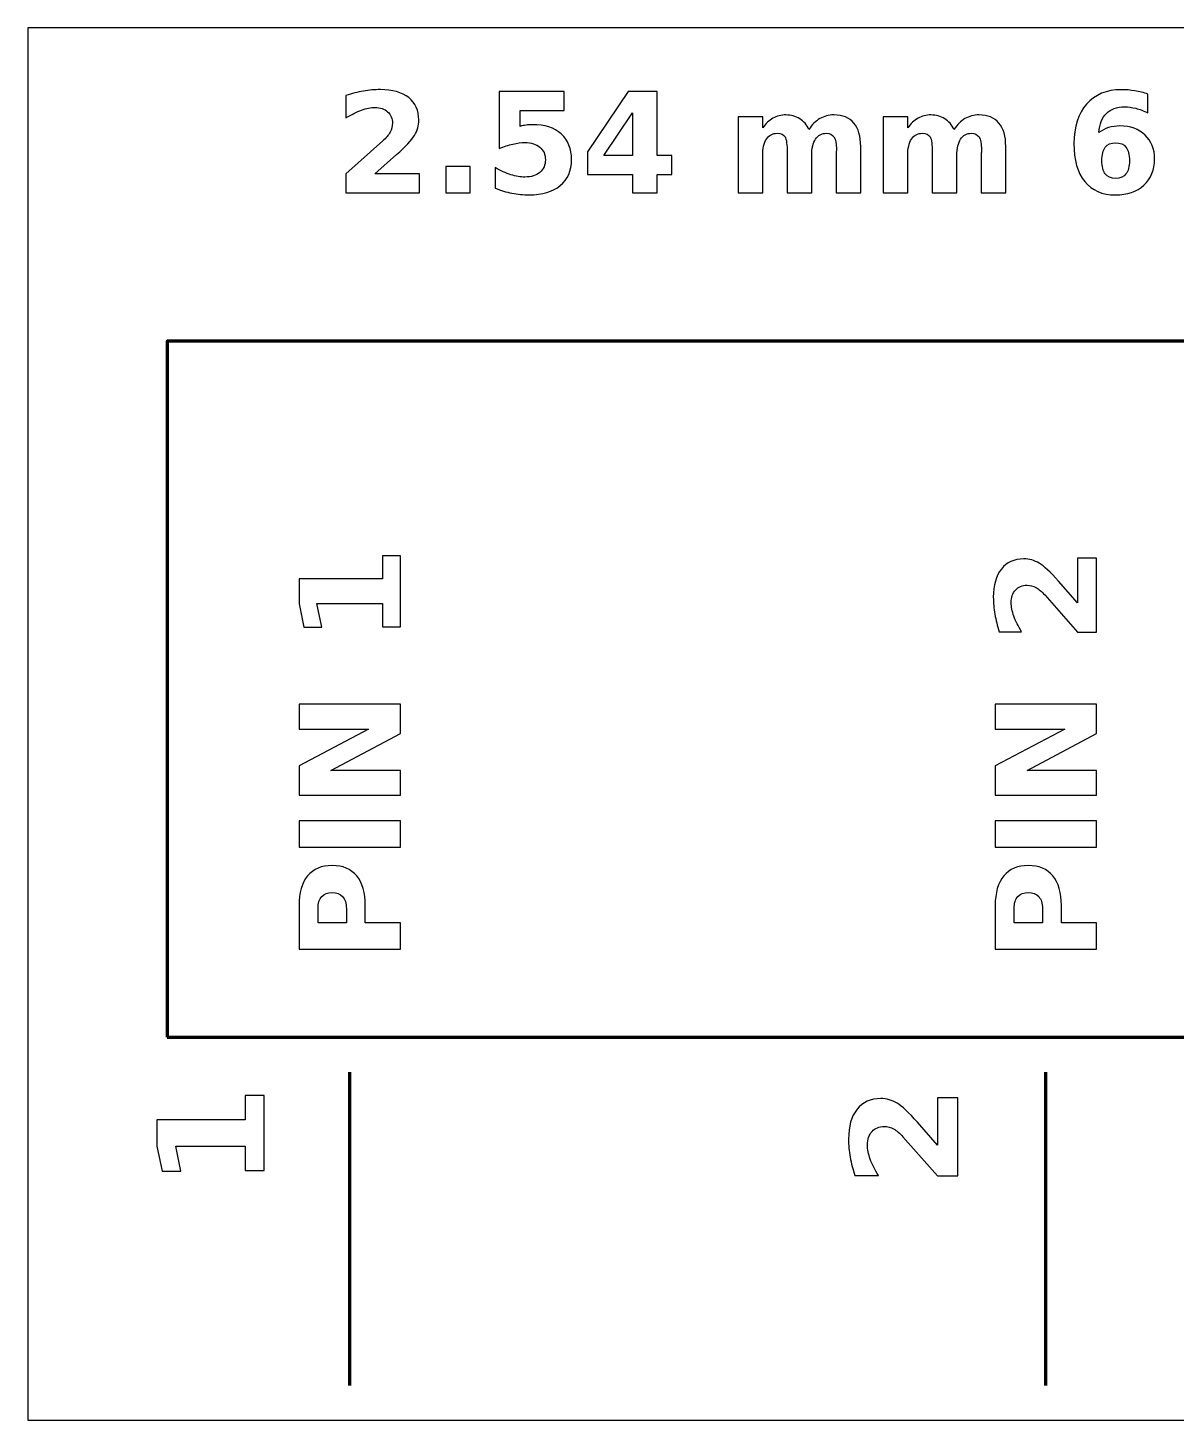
# Model space of a CAD drawing. Header units: centimetres. Extents: x -10.96 to -4.96, y -15.85 to -13.85.
# Drawn here: x -10.963 to -9.313, y -15.85 to -13.85 of the extents above; entities that cross this region are included whole.
import ezdxf

# ---------------------------------------------------------------- set-up
doc = ezdxf.new("R2010")
doc.units = ezdxf.units.CM
doc.header["$MEASUREMENT"] = 0
doc.layers.add('Layer 1', color=7, linetype='Continuous')

msp = doc.modelspace()

# ---------------------------------------------------------------- linework, layer by layer
at = {"layer": 'Layer 1', "color": 7}
msp.add_open_spline([(-10.9625, -13.85), (-10.9625, -13.85), (-4.9625, -13.85), (-4.9625, -13.85), (-4.9625, -13.85), (-4.9625, -13.85), (-4.9625, -15.85), (-4.9625, -15.85), (-4.9625, -15.85), (-4.9625, -15.85), (-10.9625, -15.85), (-10.9625, -15.85), (-10.9625, -15.85), (-10.9625, -15.85), (-10.9625, -13.85), (-10.9625, -13.85)], degree=3, knots=[0, 0, 0, 0, 0.25, 0.25, 0.25, 0.25, 0.5, 0.5, 0.5, 0.5, 0.75, 0.75, 0.75, 0.75, 1, 1, 1, 1], dxfattribs=at)
at = {"layer": 'Layer 1', "color": 250}
for points, knots in [([(-10.46412, -14.05948), (-10.46412, -14.05948), (-10.39995, -14.05948), (-10.39995, -14.05948), (-10.39995, -14.05948), (-10.39995, -14.05948), (-10.39995, -14.08711), (-10.39995, -14.08711), (-10.39995, -14.08711), (-10.39995, -14.08711), (-10.50592, -14.08711), (-10.50592, -14.08711), (-10.50592, -14.08711), (-10.50592, -14.08711), (-10.50592, -14.05948), (-10.50592, -14.05948), (-10.50592, -14.05948), (-10.50592, -14.05948), (-10.45268, -14.01251), (-10.45268, -14.01251), (-10.45268, -14.01251), (-10.44792, -14.00821), (-10.44442, -14.00401), (-10.44215, -13.99991), (-10.44215, -13.99991), (-10.43985, -13.99581), (-10.43872, -13.99154), (-10.43872, -13.98711), (-10.43872, -13.98711), (-10.43872, -13.98028), (-10.44102, -13.97478), (-10.44562, -13.97061), (-10.44562, -13.97061), (-10.45018, -13.96644), (-10.45628, -13.96438), (-10.46392, -13.96438), (-10.46392, -13.96438), (-10.46978, -13.96438), (-10.47618, -13.96564), (-10.48315, -13.96814), (-10.48315, -13.96814), (-10.49012, -13.97064), (-10.49758, -13.97438), (-10.50552, -13.97931), (-10.50552, -13.97931), (-10.50552, -13.97931), (-10.50552, -13.94728), (-10.50552, -13.94728), (-10.50552, -13.94728), (-10.49705, -13.94448), (-10.48868, -13.94234), (-10.48042, -13.94088), (-10.48042, -13.94088), (-10.47215, -13.93941), (-10.46405, -13.93868), (-10.45608, -13.93868), (-10.45608, -13.93868), (-10.43865, -13.93868), (-10.42508, -13.94251), (-10.41542, -13.95021), (-10.41542, -13.95021), (-10.40575, -13.95788), (-10.40092, -13.96858), (-10.40092, -13.98234), (-10.40092, -13.98234), (-10.40092, -13.99028), (-10.40298, -13.99768), (-10.40708, -14.00454), (-10.40708, -14.00454), (-10.41118, -14.01141), (-10.41982, -14.02061), (-10.43295, -14.03214), (-10.43295, -14.03214), (-10.43295, -14.03214), (-10.46412, -14.05948), (-10.46412, -14.05948)], [0, 0, 0, 0, 0.0526316, 0.0526316, 0.0526316, 0.0526316, 0.1052632, 0.1052632, 0.1052632, 0.1052632, 0.1578947, 0.1578947, 0.1578947, 0.1578947, 0.2105263, 0.2105263, 0.2105263, 0.2105263, 0.2631579, 0.2631579, 0.2631579, 0.2631579, 0.3157895, 0.3157895, 0.3157895, 0.3157895, 0.3684211, 0.3684211, 0.3684211, 0.3684211, 0.4210526, 0.4210526, 0.4210526, 0.4210526, 0.4736842, 0.4736842, 0.4736842, 0.4736842, 0.5263158, 0.5263158, 0.5263158, 0.5263158, 0.5789474, 0.5789474, 0.5789474, 0.5789474, 0.6315789, 0.6315789, 0.6315789, 0.6315789, 0.6842105, 0.6842105, 0.6842105, 0.6842105, 0.7368421, 0.7368421, 0.7368421, 0.7368421, 0.7894737, 0.7894737, 0.7894737, 0.7894737, 0.8421053, 0.8421053, 0.8421053, 0.8421053, 0.8947368, 0.8947368, 0.8947368, 0.8947368, 0.9473684, 0.9473684, 0.9473684, 0.9473684, 1, 1, 1, 1]), ([(-9.35338, -13.94511), (-9.35338, -13.94511), (-9.35338, -13.97208), (-9.35338, -13.97208), (-9.35338, -13.97208), (-9.35958, -13.96914), (-9.36538, -13.96698), (-9.37084, -13.96558), (-9.37084, -13.96558), (-9.37631, -13.96418), (-9.38168, -13.96348), (-9.38688, -13.96348), (-9.38688, -13.96348), (-9.39808, -13.96348), (-9.40678, -13.96658), (-9.41304, -13.97281), (-9.41304, -13.97281), (-9.41928, -13.97901), (-9.42294, -13.98824), (-9.42398, -14.00048), (-9.42398, -14.00048), (-9.41968, -13.99731), (-9.41501, -13.99491), (-9.41001, -13.99331), (-9.41001, -13.99331), (-9.40501, -13.99171), (-9.39954, -13.99091), (-9.39361, -13.99091), (-9.39361, -13.99091), (-9.37871, -13.99091), (-9.36668, -13.99528), (-9.35754, -14.00401), (-9.35754, -14.00401), (-9.34838, -14.01271), (-9.34381, -14.02414), (-9.34381, -14.03828), (-9.34381, -14.03828), (-9.34381, -14.05391), (-9.34891, -14.06641), (-9.35914, -14.07584), (-9.35914, -14.07584), (-9.36934, -14.08524), (-9.38308, -14.08994), (-9.40024, -14.08994), (-9.40024, -14.08994), (-9.41918, -14.08994), (-9.43384, -14.08354), (-9.44424, -14.07074), (-9.44424, -14.07074), (-9.45461, -14.05798), (-9.45981, -14.03981), (-9.45981, -14.01631), (-9.45981, -14.01631), (-9.45981, -13.99224), (-9.45374, -13.97331), (-9.44161, -13.95954), (-9.44161, -13.95954), (-9.42944, -13.94578), (-9.41281, -13.93888), (-9.39164, -13.93888), (-9.39164, -13.93888), (-9.38494, -13.93888), (-9.37844, -13.93941), (-9.37211, -13.94044), (-9.37211, -13.94044), (-9.36581, -13.94148), (-9.35958, -13.94304), (-9.35338, -13.94511)], [0, 0, 0, 0, 0.0588235, 0.0588235, 0.0588235, 0.0588235, 0.1176471, 0.1176471, 0.1176471, 0.1176471, 0.1764706, 0.1764706, 0.1764706, 0.1764706, 0.2352941, 0.2352941, 0.2352941, 0.2352941, 0.2941176, 0.2941176, 0.2941176, 0.2941176, 0.3529412, 0.3529412, 0.3529412, 0.3529412, 0.4117647, 0.4117647, 0.4117647, 0.4117647, 0.4705882, 0.4705882, 0.4705882, 0.4705882, 0.5294118, 0.5294118, 0.5294118, 0.5294118, 0.5882353, 0.5882353, 0.5882353, 0.5882353, 0.6470588, 0.6470588, 0.6470588, 0.6470588, 0.7058824, 0.7058824, 0.7058824, 0.7058824, 0.7647059, 0.7647059, 0.7647059, 0.7647059, 0.8235294, 0.8235294, 0.8235294, 0.8235294, 0.8823529, 0.8823529, 0.8823529, 0.8823529, 0.9411765, 0.9411765, 0.9411765, 0.9411765, 1, 1, 1, 1]), ([(-10.28541, -13.94131), (-10.28541, -13.94131), (-10.19194, -13.94131), (-10.19194, -13.94131), (-10.19194, -13.94131), (-10.19194, -13.94131), (-10.19194, -13.96894), (-10.19194, -13.96894), (-10.19194, -13.96894), (-10.19194, -13.96894), (-10.25544, -13.96894), (-10.25544, -13.96894), (-10.25544, -13.96894), (-10.25544, -13.96894), (-10.25544, -13.99151), (-10.25544, -13.99151), (-10.25544, -13.99151), (-10.25258, -13.99074), (-10.24971, -13.99014), (-10.24681, -13.98971), (-10.24681, -13.98971), (-10.24391, -13.98928), (-10.24088, -13.98908), (-10.23778, -13.98908), (-10.23778, -13.98908), (-10.21998, -13.98908), (-10.20614, -13.99351), (-10.19624, -14.00241), (-10.19624, -14.00241), (-10.18634, -14.01128), (-10.18141, -14.02368), (-10.18141, -14.03954), (-10.18141, -14.03954), (-10.18141, -14.05531), (-10.18681, -14.06764), (-10.19758, -14.07658), (-10.19758, -14.07658), (-10.20834, -14.08548), (-10.22331, -14.08994), (-10.24244, -14.08994), (-10.24244, -14.08994), (-10.25071, -14.08994), (-10.25891, -14.08914), (-10.26701, -14.08754), (-10.26701, -14.08754), (-10.27511, -14.08594), (-10.28318, -14.08354), (-10.29118, -14.08028), (-10.29118, -14.08028), (-10.29118, -14.08028), (-10.29118, -14.05068), (-10.29118, -14.05068), (-10.29118, -14.05068), (-10.28324, -14.05524), (-10.27571, -14.05864), (-10.26858, -14.06091), (-10.26858, -14.06091), (-10.26144, -14.06321), (-10.25471, -14.06434), (-10.24841, -14.06434), (-10.24841, -14.06434), (-10.23928, -14.06434), (-10.23211, -14.06211), (-10.22688, -14.05764), (-10.22688, -14.05764), (-10.22164, -14.05321), (-10.21901, -14.04718), (-10.21901, -14.03954), (-10.21901, -14.03954), (-10.21901, -14.03188), (-10.22164, -14.02584), (-10.22688, -14.02141), (-10.22688, -14.02141), (-10.23211, -14.01698), (-10.23928, -14.01478), (-10.24841, -14.01478), (-10.24841, -14.01478), (-10.25381, -14.01478), (-10.25958, -14.01548), (-10.26568, -14.01688), (-10.26568, -14.01688), (-10.27181, -14.01828), (-10.27838, -14.02044), (-10.28541, -14.02338), (-10.28541, -14.02338), (-10.28541, -14.02338), (-10.28541, -13.94131), (-10.28541, -13.94131)], [0, 0, 0, 0, 0.0454545, 0.0454545, 0.0454545, 0.0454545, 0.0909091, 0.0909091, 0.0909091, 0.0909091, 0.1363636, 0.1363636, 0.1363636, 0.1363636, 0.1818182, 0.1818182, 0.1818182, 0.1818182, 0.2272727, 0.2272727, 0.2272727, 0.2272727, 0.2727273, 0.2727273, 0.2727273, 0.2727273, 0.3181818, 0.3181818, 0.3181818, 0.3181818, 0.3636364, 0.3636364, 0.3636364, 0.3636364, 0.4090909, 0.4090909, 0.4090909, 0.4090909, 0.4545455, 0.4545455, 0.4545455, 0.4545455, 0.5, 0.5, 0.5, 0.5, 0.5454545, 0.5454545, 0.5454545, 0.5454545, 0.5909091, 0.5909091, 0.5909091, 0.5909091, 0.6363636, 0.6363636, 0.6363636, 0.6363636, 0.6818182, 0.6818182, 0.6818182, 0.6818182, 0.7272727, 0.7272727, 0.7272727, 0.7272727, 0.7727273, 0.7727273, 0.7727273, 0.7727273, 0.8181818, 0.8181818, 0.8181818, 0.8181818, 0.8636364, 0.8636364, 0.8636364, 0.8636364, 0.9090909, 0.9090909, 0.9090909, 0.9090909, 0.9545455, 0.9545455, 0.9545455, 0.9545455, 1, 1, 1, 1]), ([(-10.10004, -13.94131), (-10.10004, -13.94131), (-10.05824, -13.94131), (-10.05824, -13.94131), (-10.05824, -13.94131), (-10.05824, -13.94131), (-10.05824, -14.03331), (-10.05824, -14.03331), (-10.05824, -14.03331), (-10.05824, -14.03331), (-10.03744, -14.03331), (-10.03744, -14.03331), (-10.03744, -14.03331), (-10.03744, -14.03331), (-10.03744, -14.06054), (-10.03744, -14.06054), (-10.03744, -14.06054), (-10.03744, -14.06054), (-10.05824, -14.06054), (-10.05824, -14.06054), (-10.05824, -14.06054), (-10.05824, -14.06054), (-10.05824, -14.08711), (-10.05824, -14.08711), (-10.05824, -14.08711), (-10.05824, -14.08711), (-10.09377, -14.08711), (-10.09377, -14.08711), (-10.09377, -14.08711), (-10.09377, -14.08711), (-10.09377, -14.06054), (-10.09377, -14.06054), (-10.09377, -14.06054), (-10.09377, -14.06054), (-10.15844, -14.06054), (-10.15844, -14.06054), (-10.15844, -14.06054), (-10.15844, -14.06054), (-10.15844, -14.02831), (-10.15844, -14.02831), (-10.15844, -14.02831), (-10.15844, -14.02831), (-10.10004, -13.94131), (-10.10004, -13.94131)], [0, 0, 0, 0, 0.0909091, 0.0909091, 0.0909091, 0.0909091, 0.1818182, 0.1818182, 0.1818182, 0.1818182, 0.2727273, 0.2727273, 0.2727273, 0.2727273, 0.3636364, 0.3636364, 0.3636364, 0.3636364, 0.4545455, 0.4545455, 0.4545455, 0.4545455, 0.5454545, 0.5454545, 0.5454545, 0.5454545, 0.6363636, 0.6363636, 0.6363636, 0.6363636, 0.7272727, 0.7272727, 0.7272727, 0.7272727, 0.8181818, 0.8181818, 0.8181818, 0.8181818, 0.9090909, 0.9090909, 0.9090909, 0.9090909, 1, 1, 1, 1]), ([(-10.09377, -13.97228), (-10.09377, -13.97228), (-10.13501, -14.03331), (-10.13501, -14.03331), (-10.13501, -14.03331), (-10.13501, -14.03331), (-10.09377, -14.03331), (-10.09377, -14.03331), (-10.09377, -14.03331), (-10.09377, -14.03331), (-10.09377, -13.97228), (-10.09377, -13.97228)], [0, 0, 0, 0, 0.3333333, 0.3333333, 0.3333333, 0.3333333, 0.6666667, 0.6666667, 0.6666667, 0.6666667, 1, 1, 1, 1]), ([(-9.84047, -13.99591), (-9.83604, -13.98914), (-9.83081, -13.98398), (-9.82471, -13.98044), (-9.82471, -13.98044), (-9.81861, -13.97688), (-9.81194, -13.97511), (-9.80464, -13.97511), (-9.80464, -13.97511), (-9.79207, -13.97511), (-9.78251, -13.97898), (-9.77594, -13.98674), (-9.77594, -13.98674), (-9.76937, -13.99448), (-9.76607, -14.00574), (-9.76607, -14.02051), (-9.76607, -14.02051), (-9.76607, -14.02051), (-9.76607, -14.08711), (-9.76607, -14.08711), (-9.76607, -14.08711), (-9.76607, -14.08711), (-9.80124, -14.08711), (-9.80124, -14.08711), (-9.80124, -14.08711), (-9.80124, -14.08711), (-9.80124, -14.03008), (-9.80124, -14.03008), (-9.80124, -14.03008), (-9.80117, -14.02924), (-9.80114, -14.02838), (-9.80111, -14.02744), (-9.80111, -14.02744), (-9.80107, -14.02654), (-9.80104, -14.02524), (-9.80104, -14.02354), (-9.80104, -14.02354), (-9.80104, -14.01581), (-9.80217, -14.01018), (-9.80447, -14.00671), (-9.80447, -14.00671), (-9.80674, -14.00321), (-9.81041, -14.00148), (-9.81547, -14.00148), (-9.81547, -14.00148), (-9.82214, -14.00148), (-9.82724, -14.00421), (-9.83087, -14.00968), (-9.83087, -14.00968), (-9.83447, -14.01514), (-9.83634, -14.02304), (-9.83647, -14.03341), (-9.83647, -14.03341), (-9.83647, -14.03341), (-9.83647, -14.08711), (-9.83647, -14.08711), (-9.83647, -14.08711), (-9.83647, -14.08711), (-9.87164, -14.08711), (-9.87164, -14.08711), (-9.87164, -14.08711), (-9.87164, -14.08711), (-9.87164, -14.03008), (-9.87164, -14.03008), (-9.87164, -14.03008), (-9.87164, -14.01798), (-9.87267, -14.01018), (-9.87477, -14.00671), (-9.87477, -14.00671), (-9.87684, -14.00321), (-9.88054, -14.00148), (-9.88587, -14.00148), (-9.88587, -14.00148), (-9.89261, -14.00148), (-9.89777, -14.00424), (-9.90141, -14.00974), (-9.90141, -14.00974), (-9.90504, -14.01524), (-9.90687, -14.02308), (-9.90687, -14.03331), (-9.90687, -14.03331), (-9.90687, -14.03331), (-9.90687, -14.08711), (-9.90687, -14.08711), (-9.90687, -14.08711), (-9.90687, -14.08711), (-9.94204, -14.08711), (-9.94204, -14.08711), (-9.94204, -14.08711), (-9.94204, -14.08711), (-9.94204, -13.97774), (-9.94204, -13.97774), (-9.94204, -13.97774), (-9.94204, -13.97774), (-9.90687, -13.97774), (-9.90687, -13.97774), (-9.90687, -13.97774), (-9.90687, -13.97774), (-9.90687, -13.99378), (-9.90687, -13.99378), (-9.90687, -13.99378), (-9.90257, -13.98758), (-9.89764, -13.98294), (-9.89207, -13.97981), (-9.89207, -13.97981), (-9.88651, -13.97668), (-9.88037, -13.97511), (-9.87367, -13.97511), (-9.87367, -13.97511), (-9.86614, -13.97511), (-9.85944, -13.97694), (-9.85367, -13.98058), (-9.85367, -13.98058), (-9.84787, -13.98424), (-9.84347, -13.98934), (-9.84047, -13.99591)], [0, 0, 0, 0, 0.0344828, 0.0344828, 0.0344828, 0.0344828, 0.0689655, 0.0689655, 0.0689655, 0.0689655, 0.1034483, 0.1034483, 0.1034483, 0.1034483, 0.137931, 0.137931, 0.137931, 0.137931, 0.1724138, 0.1724138, 0.1724138, 0.1724138, 0.2068966, 0.2068966, 0.2068966, 0.2068966, 0.2413793, 0.2413793, 0.2413793, 0.2413793, 0.2758621, 0.2758621, 0.2758621, 0.2758621, 0.3103448, 0.3103448, 0.3103448, 0.3103448, 0.3448276, 0.3448276, 0.3448276, 0.3448276, 0.3793103, 0.3793103, 0.3793103, 0.3793103, 0.4137931, 0.4137931, 0.4137931, 0.4137931, 0.4482759, 0.4482759, 0.4482759, 0.4482759, 0.4827586, 0.4827586, 0.4827586, 0.4827586, 0.5172414, 0.5172414, 0.5172414, 0.5172414, 0.5517241, 0.5517241, 0.5517241, 0.5517241, 0.5862069, 0.5862069, 0.5862069, 0.5862069, 0.6206897, 0.6206897, 0.6206897, 0.6206897, 0.6551724, 0.6551724, 0.6551724, 0.6551724, 0.6896552, 0.6896552, 0.6896552, 0.6896552, 0.7241379, 0.7241379, 0.7241379, 0.7241379, 0.7586207, 0.7586207, 0.7586207, 0.7586207, 0.7931034, 0.7931034, 0.7931034, 0.7931034, 0.8275862, 0.8275862, 0.8275862, 0.8275862, 0.862069, 0.862069, 0.862069, 0.862069, 0.8965517, 0.8965517, 0.8965517, 0.8965517, 0.9310345, 0.9310345, 0.9310345, 0.9310345, 0.9655172, 0.9655172, 0.9655172, 0.9655172, 1, 1, 1, 1]), ([(-9.63207, -13.99591), (-9.62764, -13.98914), (-9.62241, -13.98398), (-9.61631, -13.98044), (-9.61631, -13.98044), (-9.61021, -13.97688), (-9.60354, -13.97511), (-9.59624, -13.97511), (-9.59624, -13.97511), (-9.58367, -13.97511), (-9.57411, -13.97898), (-9.56754, -13.98674), (-9.56754, -13.98674), (-9.56097, -13.99448), (-9.55767, -14.00574), (-9.55767, -14.02051), (-9.55767, -14.02051), (-9.55767, -14.02051), (-9.55767, -14.08711), (-9.55767, -14.08711), (-9.55767, -14.08711), (-9.55767, -14.08711), (-9.59284, -14.08711), (-9.59284, -14.08711), (-9.59284, -14.08711), (-9.59284, -14.08711), (-9.59284, -14.03008), (-9.59284, -14.03008), (-9.59284, -14.03008), (-9.59277, -14.02924), (-9.59274, -14.02838), (-9.59271, -14.02744), (-9.59271, -14.02744), (-9.59267, -14.02654), (-9.59264, -14.02524), (-9.59264, -14.02354), (-9.59264, -14.02354), (-9.59264, -14.01581), (-9.59377, -14.01018), (-9.59607, -14.00671), (-9.59607, -14.00671), (-9.59834, -14.00321), (-9.60201, -14.00148), (-9.60707, -14.00148), (-9.60707, -14.00148), (-9.61374, -14.00148), (-9.61884, -14.00421), (-9.62247, -14.00968), (-9.62247, -14.00968), (-9.62607, -14.01514), (-9.62794, -14.02304), (-9.62807, -14.03341), (-9.62807, -14.03341), (-9.62807, -14.03341), (-9.62807, -14.08711), (-9.62807, -14.08711), (-9.62807, -14.08711), (-9.62807, -14.08711), (-9.66324, -14.08711), (-9.66324, -14.08711), (-9.66324, -14.08711), (-9.66324, -14.08711), (-9.66324, -14.03008), (-9.66324, -14.03008), (-9.66324, -14.03008), (-9.66324, -14.01798), (-9.66427, -14.01018), (-9.66637, -14.00671), (-9.66637, -14.00671), (-9.66844, -14.00321), (-9.67214, -14.00148), (-9.67747, -14.00148), (-9.67747, -14.00148), (-9.68421, -14.00148), (-9.68937, -14.00424), (-9.69301, -14.00974), (-9.69301, -14.00974), (-9.69664, -14.01524), (-9.69847, -14.02308), (-9.69847, -14.03331), (-9.69847, -14.03331), (-9.69847, -14.03331), (-9.69847, -14.08711), (-9.69847, -14.08711), (-9.69847, -14.08711), (-9.69847, -14.08711), (-9.73364, -14.08711), (-9.73364, -14.08711), (-9.73364, -14.08711), (-9.73364, -14.08711), (-9.73364, -13.97774), (-9.73364, -13.97774), (-9.73364, -13.97774), (-9.73364, -13.97774), (-9.69847, -13.97774), (-9.69847, -13.97774), (-9.69847, -13.97774), (-9.69847, -13.97774), (-9.69847, -13.99378), (-9.69847, -13.99378), (-9.69847, -13.99378), (-9.69417, -13.98758), (-9.68924, -13.98294), (-9.68367, -13.97981), (-9.68367, -13.97981), (-9.67811, -13.97668), (-9.67197, -13.97511), (-9.66527, -13.97511), (-9.66527, -13.97511), (-9.65774, -13.97511), (-9.65104, -13.97694), (-9.64527, -13.98058), (-9.64527, -13.98058), (-9.63947, -13.98424), (-9.63507, -13.98934), (-9.63207, -13.99591)], [0, 0, 0, 0, 0.0344828, 0.0344828, 0.0344828, 0.0344828, 0.0689655, 0.0689655, 0.0689655, 0.0689655, 0.1034483, 0.1034483, 0.1034483, 0.1034483, 0.137931, 0.137931, 0.137931, 0.137931, 0.1724138, 0.1724138, 0.1724138, 0.1724138, 0.2068966, 0.2068966, 0.2068966, 0.2068966, 0.2413793, 0.2413793, 0.2413793, 0.2413793, 0.2758621, 0.2758621, 0.2758621, 0.2758621, 0.3103448, 0.3103448, 0.3103448, 0.3103448, 0.3448276, 0.3448276, 0.3448276, 0.3448276, 0.3793103, 0.3793103, 0.3793103, 0.3793103, 0.4137931, 0.4137931, 0.4137931, 0.4137931, 0.4482759, 0.4482759, 0.4482759, 0.4482759, 0.4827586, 0.4827586, 0.4827586, 0.4827586, 0.5172414, 0.5172414, 0.5172414, 0.5172414, 0.5517241, 0.5517241, 0.5517241, 0.5517241, 0.5862069, 0.5862069, 0.5862069, 0.5862069, 0.6206897, 0.6206897, 0.6206897, 0.6206897, 0.6551724, 0.6551724, 0.6551724, 0.6551724, 0.6896552, 0.6896552, 0.6896552, 0.6896552, 0.7241379, 0.7241379, 0.7241379, 0.7241379, 0.7586207, 0.7586207, 0.7586207, 0.7586207, 0.7931034, 0.7931034, 0.7931034, 0.7931034, 0.8275862, 0.8275862, 0.8275862, 0.8275862, 0.862069, 0.862069, 0.862069, 0.862069, 0.8965517, 0.8965517, 0.8965517, 0.8965517, 0.9310345, 0.9310345, 0.9310345, 0.9310345, 0.9655172, 0.9655172, 0.9655172, 0.9655172, 1, 1, 1, 1]), ([(-9.39984, -14.01514), (-9.40644, -14.01514), (-9.41138, -14.01728), (-9.41464, -14.02154), (-9.41464, -14.02154), (-9.41794, -14.02581), (-9.41958, -14.03221), (-9.41958, -14.04071), (-9.41958, -14.04071), (-9.41958, -14.04924), (-9.41794, -14.05564), (-9.41464, -14.05991), (-9.41464, -14.05991), (-9.41138, -14.06418), (-9.40644, -14.06631), (-9.39984, -14.06631), (-9.39984, -14.06631), (-9.39321, -14.06631), (-9.38824, -14.06418), (-9.38498, -14.05991), (-9.38498, -14.05991), (-9.38168, -14.05564), (-9.38004, -14.04924), (-9.38004, -14.04071), (-9.38004, -14.04071), (-9.38004, -14.03221), (-9.38168, -14.02581), (-9.38498, -14.02154), (-9.38498, -14.02154), (-9.38824, -14.01728), (-9.39321, -14.01514), (-9.39984, -14.01514)], [0, 0, 0, 0, 0.125, 0.125, 0.125, 0.125, 0.25, 0.25, 0.25, 0.25, 0.375, 0.375, 0.375, 0.375, 0.5, 0.5, 0.5, 0.5, 0.625, 0.625, 0.625, 0.625, 0.75, 0.75, 0.75, 0.75, 0.875, 0.875, 0.875, 0.875, 1, 1, 1, 1]), ([(-10.36218, -14.04931), (-10.36218, -14.04931), (-10.32701, -14.04931), (-10.32701, -14.04931), (-10.32701, -14.04931), (-10.32701, -14.04931), (-10.32701, -14.08711), (-10.32701, -14.08711), (-10.32701, -14.08711), (-10.32701, -14.08711), (-10.36218, -14.08711), (-10.36218, -14.08711), (-10.36218, -14.08711), (-10.36218, -14.08711), (-10.36218, -14.04931), (-10.36218, -14.04931)], [0, 0, 0, 0, 0.25, 0.25, 0.25, 0.25, 0.5, 0.5, 0.5, 0.5, 0.75, 0.75, 0.75, 0.75, 1, 1, 1, 1]), ([(-10.45307, -14.71027), (-10.45307, -14.71027), (-10.45307, -14.67707), (-10.45307, -14.67707), (-10.45307, -14.67707), (-10.45307, -14.67707), (-10.5473, -14.67707), (-10.5473, -14.67707), (-10.5473, -14.67707), (-10.5473, -14.67707), (-10.54027, -14.71113), (-10.54027, -14.71113), (-10.54027, -14.71113), (-10.54027, -14.71113), (-10.56587, -14.71113), (-10.56587, -14.71113), (-10.56587, -14.71113), (-10.56587, -14.71113), (-10.5729, -14.67727), (-10.5729, -14.67727), (-10.5729, -14.67727), (-10.5729, -14.67727), (-10.5729, -14.64153), (-10.5729, -14.64153), (-10.5729, -14.64153), (-10.5729, -14.64153), (-10.45307, -14.64153), (-10.45307, -14.64153), (-10.45307, -14.64153), (-10.45307, -14.64153), (-10.45307, -14.60833), (-10.45307, -14.60833), (-10.45307, -14.60833), (-10.45307, -14.60833), (-10.4271, -14.60833), (-10.4271, -14.60833), (-10.4271, -14.60833), (-10.4271, -14.60833), (-10.4271, -14.71027), (-10.4271, -14.71027), (-10.4271, -14.71027), (-10.4271, -14.71027), (-10.45307, -14.71027), (-10.45307, -14.71027)], [0, 0, 0, 0, 0.0909091, 0.0909091, 0.0909091, 0.0909091, 0.1818182, 0.1818182, 0.1818182, 0.1818182, 0.2727273, 0.2727273, 0.2727273, 0.2727273, 0.3636364, 0.3636364, 0.3636364, 0.3636364, 0.4545455, 0.4545455, 0.4545455, 0.4545455, 0.5454545, 0.5454545, 0.5454545, 0.5454545, 0.6363636, 0.6363636, 0.6363636, 0.6363636, 0.7272727, 0.7272727, 0.7272727, 0.7272727, 0.8181818, 0.8181818, 0.8181818, 0.8181818, 0.9090909, 0.9090909, 0.9090909, 0.9090909, 1, 1, 1, 1]), ([(-9.45473, -14.67607), (-9.45473, -14.67607), (-9.45473, -14.6119), (-9.45473, -14.6119), (-9.45473, -14.6119), (-9.45473, -14.6119), (-9.4271, -14.6119), (-9.4271, -14.6119), (-9.4271, -14.6119), (-9.4271, -14.6119), (-9.4271, -14.71787), (-9.4271, -14.71787), (-9.4271, -14.71787), (-9.4271, -14.71787), (-9.45473, -14.71787), (-9.45473, -14.71787), (-9.45473, -14.71787), (-9.45473, -14.71787), (-9.5017, -14.66463), (-9.5017, -14.66463), (-9.5017, -14.66463), (-9.506, -14.65987), (-9.5102, -14.65637), (-9.5143, -14.6541), (-9.5143, -14.6541), (-9.5184, -14.6518), (-9.52267, -14.65067), (-9.5271, -14.65067), (-9.5271, -14.65067), (-9.53393, -14.65067), (-9.53943, -14.65297), (-9.5436, -14.65757), (-9.5436, -14.65757), (-9.54777, -14.66213), (-9.54983, -14.66823), (-9.54983, -14.67587), (-9.54983, -14.67587), (-9.54983, -14.68173), (-9.54857, -14.68813), (-9.54607, -14.6951), (-9.54607, -14.6951), (-9.54357, -14.70207), (-9.53983, -14.70953), (-9.5349, -14.71747), (-9.5349, -14.71747), (-9.5349, -14.71747), (-9.56693, -14.71747), (-9.56693, -14.71747), (-9.56693, -14.71747), (-9.56973, -14.709), (-9.57187, -14.70063), (-9.57333, -14.69237), (-9.57333, -14.69237), (-9.5748, -14.6841), (-9.57553, -14.676), (-9.57553, -14.66803), (-9.57553, -14.66803), (-9.57553, -14.6506), (-9.5717, -14.63703), (-9.564, -14.62737), (-9.564, -14.62737), (-9.55633, -14.6177), (-9.54563, -14.61287), (-9.53187, -14.61287), (-9.53187, -14.61287), (-9.52393, -14.61287), (-9.51653, -14.61493), (-9.50967, -14.61903), (-9.50967, -14.61903), (-9.5028, -14.62313), (-9.4936, -14.63177), (-9.48207, -14.6449), (-9.48207, -14.6449), (-9.48207, -14.6449), (-9.45473, -14.67607), (-9.45473, -14.67607)], [0, 0, 0, 0, 0.0526316, 0.0526316, 0.0526316, 0.0526316, 0.1052632, 0.1052632, 0.1052632, 0.1052632, 0.1578947, 0.1578947, 0.1578947, 0.1578947, 0.2105263, 0.2105263, 0.2105263, 0.2105263, 0.2631579, 0.2631579, 0.2631579, 0.2631579, 0.3157895, 0.3157895, 0.3157895, 0.3157895, 0.3684211, 0.3684211, 0.3684211, 0.3684211, 0.4210526, 0.4210526, 0.4210526, 0.4210526, 0.4736842, 0.4736842, 0.4736842, 0.4736842, 0.5263158, 0.5263158, 0.5263158, 0.5263158, 0.5789474, 0.5789474, 0.5789474, 0.5789474, 0.6315789, 0.6315789, 0.6315789, 0.6315789, 0.6842105, 0.6842105, 0.6842105, 0.6842105, 0.7368421, 0.7368421, 0.7368421, 0.7368421, 0.7894737, 0.7894737, 0.7894737, 0.7894737, 0.8421053, 0.8421053, 0.8421053, 0.8421053, 0.8947368, 0.8947368, 0.8947368, 0.8947368, 0.9473684, 0.9473684, 0.9473684, 0.9473684, 1, 1, 1, 1]), ([(-10.5729, -14.95233), (-10.5729, -14.95233), (-10.5729, -14.91033), (-10.5729, -14.91033), (-10.5729, -14.91033), (-10.5729, -14.91033), (-10.4729, -14.8573), (-10.4729, -14.8573), (-10.4729, -14.8573), (-10.4729, -14.8573), (-10.5729, -14.8573), (-10.5729, -14.8573), (-10.5729, -14.8573), (-10.5729, -14.8573), (-10.5729, -14.82167), (-10.5729, -14.82167), (-10.5729, -14.82167), (-10.5729, -14.82167), (-10.4271, -14.82167), (-10.4271, -14.82167), (-10.4271, -14.82167), (-10.4271, -14.82167), (-10.4271, -14.86367), (-10.4271, -14.86367), (-10.4271, -14.86367), (-10.4271, -14.86367), (-10.5271, -14.9167), (-10.5271, -14.9167), (-10.5271, -14.9167), (-10.5271, -14.9167), (-10.4271, -14.9167), (-10.4271, -14.9167), (-10.4271, -14.9167), (-10.4271, -14.9167), (-10.4271, -14.95233), (-10.4271, -14.95233), (-10.4271, -14.95233), (-10.4271, -14.95233), (-10.5729, -14.95233), (-10.5729, -14.95233)], [0, 0, 0, 0, 0.1, 0.1, 0.1, 0.1, 0.2, 0.2, 0.2, 0.2, 0.3, 0.3, 0.3, 0.3, 0.4, 0.4, 0.4, 0.4, 0.5, 0.5, 0.5, 0.5, 0.6, 0.6, 0.6, 0.6, 0.7, 0.7, 0.7, 0.7, 0.8, 0.8, 0.8, 0.8, 0.9, 0.9, 0.9, 0.9, 1, 1, 1, 1]), ([(-9.5729, -14.95233), (-9.5729, -14.95233), (-9.5729, -14.91033), (-9.5729, -14.91033), (-9.5729, -14.91033), (-9.5729, -14.91033), (-9.4729, -14.8573), (-9.4729, -14.8573), (-9.4729, -14.8573), (-9.4729, -14.8573), (-9.5729, -14.8573), (-9.5729, -14.8573), (-9.5729, -14.8573), (-9.5729, -14.8573), (-9.5729, -14.82167), (-9.5729, -14.82167), (-9.5729, -14.82167), (-9.5729, -14.82167), (-9.4271, -14.82167), (-9.4271, -14.82167), (-9.4271, -14.82167), (-9.4271, -14.82167), (-9.4271, -14.86367), (-9.4271, -14.86367), (-9.4271, -14.86367), (-9.4271, -14.86367), (-9.5271, -14.9167), (-9.5271, -14.9167), (-9.5271, -14.9167), (-9.5271, -14.9167), (-9.4271, -14.9167), (-9.4271, -14.9167), (-9.4271, -14.9167), (-9.4271, -14.9167), (-9.4271, -14.95233), (-9.4271, -14.95233), (-9.4271, -14.95233), (-9.4271, -14.95233), (-9.5729, -14.95233), (-9.5729, -14.95233)], [0, 0, 0, 0, 0.1, 0.1, 0.1, 0.1, 0.2, 0.2, 0.2, 0.2, 0.3, 0.3, 0.3, 0.3, 0.4, 0.4, 0.4, 0.4, 0.5, 0.5, 0.5, 0.5, 0.6, 0.6, 0.6, 0.6, 0.7, 0.7, 0.7, 0.7, 0.8, 0.8, 0.8, 0.8, 0.9, 0.9, 0.9, 0.9, 1, 1, 1, 1]), ([(-10.5729, -15.02673), (-10.5729, -15.02673), (-10.5729, -14.98913), (-10.5729, -14.98913), (-10.5729, -14.98913), (-10.5729, -14.98913), (-10.4271, -14.98913), (-10.4271, -14.98913), (-10.4271, -14.98913), (-10.4271, -14.98913), (-10.4271, -15.02673), (-10.4271, -15.02673), (-10.4271, -15.02673), (-10.4271, -15.02673), (-10.5729, -15.02673), (-10.5729, -15.02673)], [0, 0, 0, 0, 0.25, 0.25, 0.25, 0.25, 0.5, 0.5, 0.5, 0.5, 0.75, 0.75, 0.75, 0.75, 1, 1, 1, 1]), ([(-9.5729, -15.02673), (-9.5729, -15.02673), (-9.5729, -14.98913), (-9.5729, -14.98913), (-9.5729, -14.98913), (-9.5729, -14.98913), (-9.4271, -14.98913), (-9.4271, -14.98913), (-9.4271, -14.98913), (-9.4271, -14.98913), (-9.4271, -15.02673), (-9.4271, -15.02673), (-9.4271, -15.02673), (-9.4271, -15.02673), (-9.5729, -15.02673), (-9.5729, -15.02673)], [0, 0, 0, 0, 0.25, 0.25, 0.25, 0.25, 0.5, 0.5, 0.5, 0.5, 0.75, 0.75, 0.75, 0.75, 1, 1, 1, 1]), ([(-10.5729, -15.1733), (-10.5729, -15.1733), (-10.5729, -15.1109), (-10.5729, -15.1109), (-10.5729, -15.1109), (-10.5729, -15.09234), (-10.56877, -15.0781), (-10.56053, -15.06817), (-10.56053, -15.06817), (-10.5523, -15.05824), (-10.54057, -15.05327), (-10.52533, -15.05327), (-10.52533, -15.05327), (-10.51007, -15.05327), (-10.4983, -15.05824), (-10.49007, -15.06817), (-10.49007, -15.06817), (-10.48183, -15.0781), (-10.4777, -15.09234), (-10.4777, -15.1109), (-10.4777, -15.1109), (-10.4777, -15.1109), (-10.4777, -15.1357), (-10.4777, -15.1357), (-10.4777, -15.1357), (-10.4777, -15.1357), (-10.4271, -15.1357), (-10.4271, -15.1357), (-10.4271, -15.1357), (-10.4271, -15.1357), (-10.4271, -15.1733), (-10.4271, -15.1733), (-10.4271, -15.1733), (-10.4271, -15.1733), (-10.5729, -15.1733), (-10.5729, -15.1733)], [0, 0, 0, 0, 0.1111111, 0.1111111, 0.1111111, 0.1111111, 0.2222222, 0.2222222, 0.2222222, 0.2222222, 0.3333333, 0.3333333, 0.3333333, 0.3333333, 0.4444444, 0.4444444, 0.4444444, 0.4444444, 0.5555556, 0.5555556, 0.5555556, 0.5555556, 0.6666667, 0.6666667, 0.6666667, 0.6666667, 0.7777778, 0.7777778, 0.7777778, 0.7777778, 0.8888889, 0.8888889, 0.8888889, 0.8888889, 1, 1, 1, 1]), ([(-9.5729, -15.1733), (-9.5729, -15.1733), (-9.5729, -15.1109), (-9.5729, -15.1109), (-9.5729, -15.1109), (-9.5729, -15.09234), (-9.56877, -15.0781), (-9.56053, -15.06817), (-9.56053, -15.06817), (-9.5523, -15.05824), (-9.54057, -15.05327), (-9.52533, -15.05327), (-9.52533, -15.05327), (-9.51007, -15.05327), (-9.4983, -15.05824), (-9.49007, -15.06817), (-9.49007, -15.06817), (-9.48183, -15.0781), (-9.4777, -15.09234), (-9.4777, -15.1109), (-9.4777, -15.1109), (-9.4777, -15.1109), (-9.4777, -15.1357), (-9.4777, -15.1357), (-9.4777, -15.1357), (-9.4777, -15.1357), (-9.4271, -15.1357), (-9.4271, -15.1357), (-9.4271, -15.1357), (-9.4271, -15.1357), (-9.4271, -15.1733), (-9.4271, -15.1733), (-9.4271, -15.1733), (-9.4271, -15.1733), (-9.5729, -15.1733), (-9.5729, -15.1733)], [0, 0, 0, 0, 0.1111111, 0.1111111, 0.1111111, 0.1111111, 0.2222222, 0.2222222, 0.2222222, 0.2222222, 0.3333333, 0.3333333, 0.3333333, 0.3333333, 0.4444444, 0.4444444, 0.4444444, 0.4444444, 0.5555556, 0.5555556, 0.5555556, 0.5555556, 0.6666667, 0.6666667, 0.6666667, 0.6666667, 0.7777778, 0.7777778, 0.7777778, 0.7777778, 0.8888889, 0.8888889, 0.8888889, 0.8888889, 1, 1, 1, 1]), ([(-10.54567, -15.1357), (-10.54567, -15.1357), (-10.50493, -15.1357), (-10.50493, -15.1357), (-10.50493, -15.1357), (-10.50493, -15.1357), (-10.50493, -15.1149), (-10.50493, -15.1149), (-10.50493, -15.1149), (-10.50493, -15.1076), (-10.5067, -15.10197), (-10.51027, -15.098), (-10.51027, -15.098), (-10.5138, -15.09404), (-10.51883, -15.09204), (-10.52533, -15.09204), (-10.52533, -15.09204), (-10.53187, -15.09204), (-10.53687, -15.09404), (-10.5404, -15.098), (-10.5404, -15.098), (-10.5439, -15.10197), (-10.54567, -15.1076), (-10.54567, -15.1149), (-10.54567, -15.1149), (-10.54567, -15.1149), (-10.54567, -15.1357), (-10.54567, -15.1357)], [0, 0, 0, 0, 0.1428571, 0.1428571, 0.1428571, 0.1428571, 0.2857143, 0.2857143, 0.2857143, 0.2857143, 0.4285714, 0.4285714, 0.4285714, 0.4285714, 0.5714286, 0.5714286, 0.5714286, 0.5714286, 0.7142857, 0.7142857, 0.7142857, 0.7142857, 0.8571429, 0.8571429, 0.8571429, 0.8571429, 1, 1, 1, 1]), ([(-9.54567, -15.1357), (-9.54567, -15.1357), (-9.50493, -15.1357), (-9.50493, -15.1357), (-9.50493, -15.1357), (-9.50493, -15.1357), (-9.50493, -15.1149), (-9.50493, -15.1149), (-9.50493, -15.1149), (-9.50493, -15.1076), (-9.5067, -15.10197), (-9.51027, -15.098), (-9.51027, -15.098), (-9.5138, -15.09404), (-9.51883, -15.09204), (-9.52533, -15.09204), (-9.52533, -15.09204), (-9.53187, -15.09204), (-9.53687, -15.09404), (-9.5404, -15.098), (-9.5404, -15.098), (-9.5439, -15.10197), (-9.54567, -15.1076), (-9.54567, -15.1149), (-9.54567, -15.1149), (-9.54567, -15.1149), (-9.54567, -15.1357), (-9.54567, -15.1357)], [0, 0, 0, 0, 0.1428571, 0.1428571, 0.1428571, 0.1428571, 0.2857143, 0.2857143, 0.2857143, 0.2857143, 0.4285714, 0.4285714, 0.4285714, 0.4285714, 0.5714286, 0.5714286, 0.5714286, 0.5714286, 0.7142857, 0.7142857, 0.7142857, 0.7142857, 0.8571429, 0.8571429, 0.8571429, 0.8571429, 1, 1, 1, 1]), ([(-10.65034, -15.49155), (-10.65034, -15.49155), (-10.65034, -15.45641), (-10.65034, -15.45641), (-10.65034, -15.45641), (-10.65034, -15.45641), (-10.75007, -15.45641), (-10.75007, -15.45641), (-10.75007, -15.45641), (-10.75007, -15.45641), (-10.74263, -15.49247), (-10.74263, -15.49247), (-10.74263, -15.49247), (-10.74263, -15.49247), (-10.76972, -15.49247), (-10.76972, -15.49247), (-10.76972, -15.49247), (-10.76972, -15.49247), (-10.77717, -15.45662), (-10.77717, -15.45662), (-10.77717, -15.45662), (-10.77717, -15.45662), (-10.77717, -15.41881), (-10.77717, -15.41881), (-10.77717, -15.41881), (-10.77717, -15.41881), (-10.65034, -15.41881), (-10.65034, -15.41881), (-10.65034, -15.41881), (-10.65034, -15.41881), (-10.65034, -15.38367), (-10.65034, -15.38367), (-10.65034, -15.38367), (-10.65034, -15.38367), (-10.62286, -15.38367), (-10.62286, -15.38367), (-10.62286, -15.38367), (-10.62286, -15.38367), (-10.62286, -15.49155), (-10.62286, -15.49155), (-10.62286, -15.49155), (-10.62286, -15.49155), (-10.65034, -15.49155), (-10.65034, -15.49155)], [0, 0, 0, 0, 0.0909091, 0.0909091, 0.0909091, 0.0909091, 0.1818182, 0.1818182, 0.1818182, 0.1818182, 0.2727273, 0.2727273, 0.2727273, 0.2727273, 0.3636364, 0.3636364, 0.3636364, 0.3636364, 0.4545455, 0.4545455, 0.4545455, 0.4545455, 0.5454545, 0.5454545, 0.5454545, 0.5454545, 0.6363636, 0.6363636, 0.6363636, 0.6363636, 0.7272727, 0.7272727, 0.7272727, 0.7272727, 0.8181818, 0.8181818, 0.8181818, 0.8181818, 0.9090909, 0.9090909, 0.9090909, 0.9090909, 1, 1, 1, 1]), ([(-9.65569, -15.45494), (-9.65569, -15.45494), (-9.65569, -15.38703), (-9.65569, -15.38703), (-9.65569, -15.38703), (-9.65569, -15.38703), (-9.62644, -15.38703), (-9.62644, -15.38703), (-9.62644, -15.38703), (-9.62644, -15.38703), (-9.62644, -15.49918), (-9.62644, -15.49918), (-9.62644, -15.49918), (-9.62644, -15.49918), (-9.65569, -15.49918), (-9.65569, -15.49918), (-9.65569, -15.49918), (-9.65569, -15.49918), (-9.70539, -15.44284), (-9.70539, -15.44284), (-9.70539, -15.44284), (-9.70994, -15.4378), (-9.71439, -15.43409), (-9.71873, -15.4317), (-9.71873, -15.4317), (-9.72307, -15.42926), (-9.72758, -15.42806), (-9.73227, -15.42806), (-9.73227, -15.42806), (-9.73951, -15.42806), (-9.74533, -15.4305), (-9.74974, -15.43536), (-9.74974, -15.43536), (-9.75415, -15.4402), (-9.75633, -15.44665), (-9.75633, -15.45473), (-9.75633, -15.45473), (-9.75633, -15.46094), (-9.75499, -15.46771), (-9.75235, -15.47509), (-9.75235, -15.47509), (-9.7497, -15.48246), (-9.74575, -15.49036), (-9.74053, -15.49876), (-9.74053, -15.49876), (-9.74053, -15.49876), (-9.77443, -15.49876), (-9.77443, -15.49876), (-9.77443, -15.49876), (-9.7774, -15.4898), (-9.77965, -15.48094), (-9.78121, -15.47219), (-9.78121, -15.47219), (-9.78276, -15.46345), (-9.78353, -15.45487), (-9.78353, -15.44644), (-9.78353, -15.44644), (-9.78353, -15.42799), (-9.77948, -15.41363), (-9.77133, -15.4034), (-9.77133, -15.4034), (-9.76321, -15.39317), (-9.75189, -15.38806), (-9.73732, -15.38806), (-9.73732, -15.38806), (-9.72892, -15.38806), (-9.72109, -15.39024), (-9.71382, -15.39458), (-9.71382, -15.39458), (-9.70656, -15.39892), (-9.69682, -15.40806), (-9.68461, -15.42196), (-9.68461, -15.42196), (-9.68461, -15.42196), (-9.65569, -15.45494), (-9.65569, -15.45494)], [0, 0, 0, 0, 0.0526316, 0.0526316, 0.0526316, 0.0526316, 0.1052632, 0.1052632, 0.1052632, 0.1052632, 0.1578947, 0.1578947, 0.1578947, 0.1578947, 0.2105263, 0.2105263, 0.2105263, 0.2105263, 0.2631579, 0.2631579, 0.2631579, 0.2631579, 0.3157895, 0.3157895, 0.3157895, 0.3157895, 0.3684211, 0.3684211, 0.3684211, 0.3684211, 0.4210526, 0.4210526, 0.4210526, 0.4210526, 0.4736842, 0.4736842, 0.4736842, 0.4736842, 0.5263158, 0.5263158, 0.5263158, 0.5263158, 0.5789474, 0.5789474, 0.5789474, 0.5789474, 0.6315789, 0.6315789, 0.6315789, 0.6315789, 0.6842105, 0.6842105, 0.6842105, 0.6842105, 0.7368421, 0.7368421, 0.7368421, 0.7368421, 0.7894737, 0.7894737, 0.7894737, 0.7894737, 0.8421053, 0.8421053, 0.8421053, 0.8421053, 0.8947368, 0.8947368, 0.8947368, 0.8947368, 0.9473684, 0.9473684, 0.9473684, 0.9473684, 1, 1, 1, 1])]:
    msp.add_open_spline(points, degree=3, knots=knots, dxfattribs=at)
at = {"layer": 'Layer 1', "color": 250, "lineweight": 100}
msp.add_open_spline([(-10.76251, -15.3), (-10.76251, -15.3), (-10.76251, -14.3), (-10.76251, -14.3), (-10.76251, -14.3), (-10.76251, -14.3), (-5.16251, -14.3), (-5.16251, -14.3), (-5.16251, -14.3), (-5.16251, -14.3), (-5.16251, -15.3), (-5.16251, -15.3), (-5.16251, -15.3), (-5.16251, -15.3), (-10.76251, -15.3), (-10.76251, -15.3)], degree=3, knots=[0, 0, 0, 0, 0.25, 0.25, 0.25, 0.25, 0.5, 0.5, 0.5, 0.5, 0.75, 0.75, 0.75, 0.75, 1, 1, 1, 1], dxfattribs=at)
at = {"layer": 'Layer 1', "color": 250, "lineweight": 106}
for points in [[(-10.5, -15.8), (-10.5, -15.8), (-10.50002, -15.35001), (-10.50002, -15.35001)], [(-9.5, -15.8), (-9.5, -15.8), (-9.50002, -15.35001), (-9.50002, -15.35001)]]:
    msp.add_open_spline(points, degree=3, dxfattribs=at)

doc.saveas('drawing.dxf')
